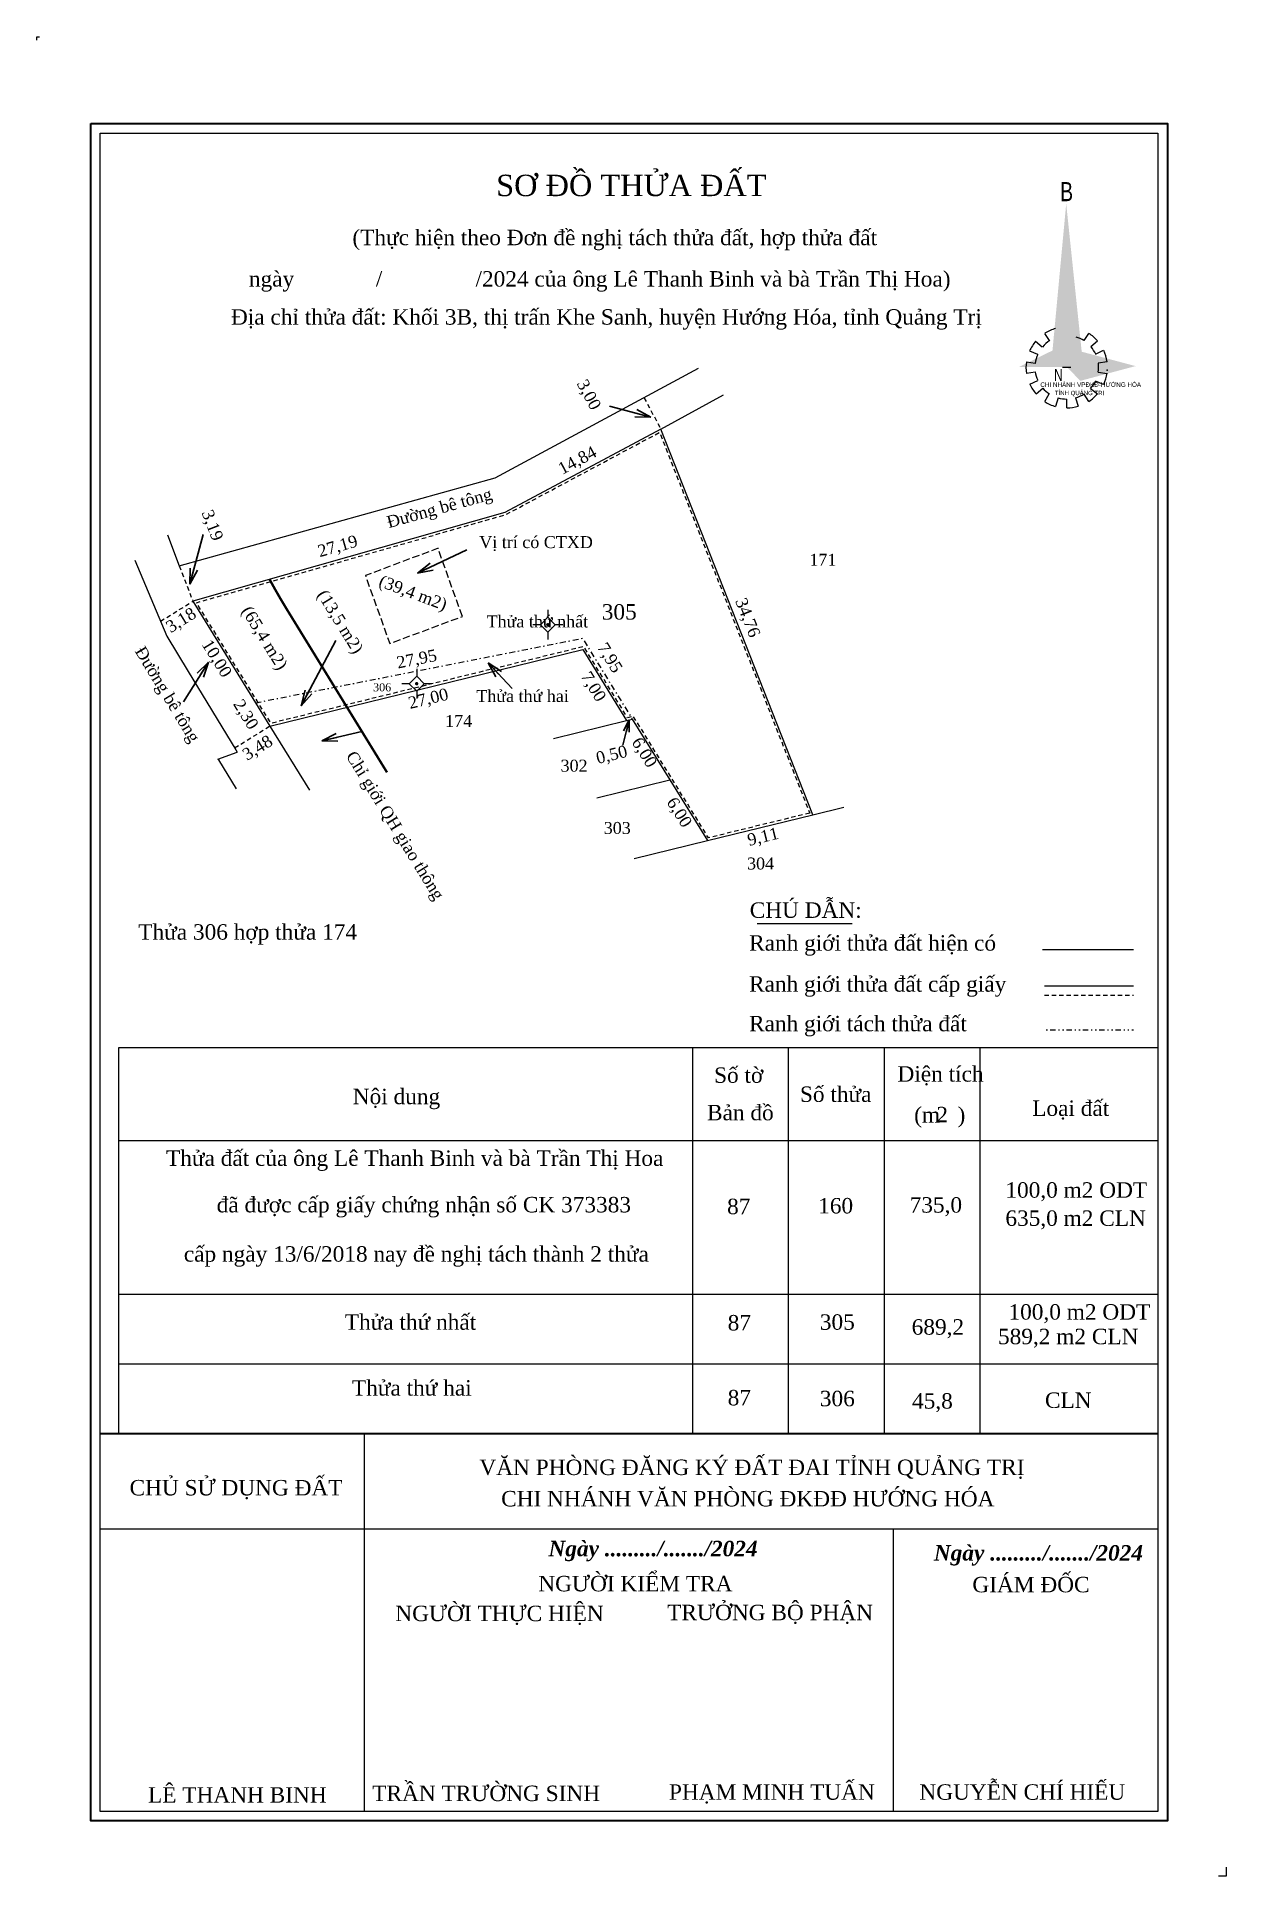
# Model space of a CAD drawing. Header units: metres. Extents: x 551517 to 551617, y 1837899 to 1838053.
import ezdxf
from ezdxf.enums import TextEntityAlignment as Align

# ---------------------------------------------------------------- set-up
doc = ezdxf.new("R2010")
doc.units = ezdxf.units.M
doc.header["$MEASUREMENT"] = 0
for name, pattern in [('DGN Style 2', [0.615368, 0.369221, -0.246147]), ('DGN Style 3', [0.861515, 0.615368, -0.246147]), ('DGN Style 4', [0.984588, 0.492294, -0.246147, 0, -0.246147]), ('DGN Style 6', [1.169198, 0, -0.246147, 0.430757, -0.246147, 0, -0.246147]), ('{Qui hoach}', [1.31, 0.01, -1.3])]:
    doc.linetypes.add(name, pattern=pattern)
for name, color, linetype, lineweight in [('Level 1', 7, 'Continuous', 0), ('Level 10', 7, 'Continuous', 0), ('Level 11', 7, 'Continuous', 0), ('Level 13', 7, 'Continuous', 0), ('Level 14', 7, 'Continuous', 0), ('Level 15', 7, 'Continuous', 0), ('Level 16', 7, 'Continuous', 0), ('Level 17', 7, 'Continuous', 0), ('Level 18', 7, 'Continuous', 0), ('Level 2', 7, 'Continuous', 0), ('Level 30', 7, 'Continuous', 0), ('Level 5', 7, 'Continuous', 0), ('Level 62', 7, 'Continuous', 0)]:
    doc.layers.add(name, color=color, linetype=linetype, lineweight=lineweight)
doc.styles.add('Style-Arial', font='arial.ttf')
doc.styles.add('Style-Times New Roman', font='times.ttf')
doc.styles.add('Style-Times New Roman IF', font='timesbi.ttf')
doc.dimstyles.get("Standard").update_dxf_attribs({"dimtxt": 0.18, "dimasz": 0.18, "dimexe": 0.18, "dimexo": 0.0625, "dimgap": 0.09, "dimtad": 0, "dimtih": 1, "dimtoh": 1, "dimdec": 4, "dimzin": 0, "dimdsep": 46, "dimtxsty": 'Standard', "dimcen": 0.09, "dimadec": 0, "dimazin": 0, "dimtfac": 1, "dimtdec": 4, "dimtofl": 0, "dimtmove": 0, "dimatfit": 3, "dimfxl": 1, "dimtolj": 1, "dimtzin": 0, "dimarcsym": 0})

# ---------------------------------------------------------------- blocks, each defined once
blk = doc.blocks.new('TerminatorOpen_0.5')
at = {"color": 0, "linetype": 'ByBlock', "lineweight": -2}
for q in [(-1, 0.25), (-1, 0), (-1, -0.25)]:
    blk.add_line((0, 0), q, dxfattribs=at)
blk = doc.blocks.new('CENTRD')
at = {"layer": 'Level 11', "linetype": 'Continuous', "lineweight": 0}
h = blk.add_hatch(color=1, dxfattribs=at)
edge = h.paths.add_edge_path()
edge.add_arc((0, 0), 1.5, 0, 360)
at = {"layer": 'Level 11', "color": 1, "linetype": 'Continuous', "lineweight": 0}
for p, q in [((0, 6.2), (-6.3, 0)), ((0, 12.5), (0, 6.2)), ((6.2, 0), (0, 6.2)), ((-6.3, 0), (-12.5, 0)), ((-6.3, 0), (0, -6.3)), ((0, -6.3), (6.2, 0)), ((0, -6.3), (0, -12.5)), ((12.5, 0), (6.2, 0))]:
    blk.add_line(p, q, dxfattribs=at)

msp = doc.modelspace()

# ---------------------------------------------------------------- linework, layer by layer
at = {"layer": 'Level 1', "color": 250, "linetype": 'Continuous', "lineweight": 0}
for p, q in [((551601.95, 1838027.73), (551601.56, 1838028.32)), ((551604.85, 1838027.73), (551605.25, 1838028.32)), ((551600.96, 1838026.57), (551600.3, 1838026.85)), ((551600.78, 1838027.68), (551601.34, 1838027.2)), ((551605.98, 1838027.68), (551605.42, 1838027.22)), ((551605.82, 1838026.6), (551606.48, 1838026.92)), ((551600.01, 1838025.95), (551600.74, 1838025.83)), ((551600.74, 1838025.1), (551600.01, 1838024.98)), ((551603.04, 1838025.51), (551603.74, 1838025.51)), ((551606.79, 1838025.95), (551606.04, 1838025.83)), ((551606.04, 1838025.1), (551606.79, 1838024.98)), ((551600.3, 1838024.08), (551600.96, 1838024.4)), ((551601.4, 1838023.71), (551600.83, 1838023.25)), ((551605.39, 1838023.71), (551605.98, 1838023.27)), ((551606.49, 1838024.06), (551605.8, 1838024.33)), ((551601.56, 1838022.63), (551601.93, 1838023.28)), ((551602.68, 1838022.93), (551602.46, 1838022.21)), ((551603.39, 1838022.1), (551603.39, 1838022.81)), ((551604.12, 1838022.93), (551604.34, 1838022.24)), ((551605.25, 1838022.63), (551604.85, 1838023.25))]:
    msp.add_line(p, q, dxfattribs=at)
at = {"layer": 'Level 1', "color": 254, "linetype": 'Continuous', "lineweight": 13, "flags": 128}
msp.add_lwpolyline([(551611.84, 1838045.92), (551521.54, 1838045.92), (551521.54, 1837903.64), (551611.84, 1837903.64), (551611.84, 1838045.92)], close=True, dxfattribs=at)
at = {"layer": 'Level 1', "color": 250, "linetype": 'Continuous', "lineweight": 0}
for centre, major_axis, start_param, end_param in [((551603.4, 1838025.49), (3.41, 0), 1.84956, 2.139009), ((551603.4, 1838025.49), (3.41, 0), 0.710562, 0.996872), ((551603.4, 1838025.49), (3.41, 0), 2.439582, 2.724002), ((551603.4, 1838025.49), (2.67, 0), 2.723685, 3.015158), ((551603.4, 1838025.49), (2.67, 0), 2.133735, 2.444963), ((551603.4, 1838025.49), (2.67, 0), 1.002709, 1.275562), ((551603.4, 1838025.49), (2.67, 0), 0.426784, 0.706465), ((551603.4, 1838025.49), (3.41, 0), 0.139051, 0.433933), ((551603.38, 1838025.44), (2.86, -1.86), 3.569886, 3.856919), ((551603.4, 1838025.49), (2.67, 0), 3.2823, 3.561051), ((551603.4, 1838025.49), (2.67, 0), 6.135584, 6.416185), ((551603.4, 1838025.49), (3.41, 0), 3.569886, 3.856919), ((551603.4, 1838025.49), (2.67, 0), 3.860776, 4.132583), ((551603.4, 1838025.49), (2.67, 0), 5.549695, 5.830716), ((551603.4, 1838025.49), (3.41, 0), 5.849798, 6.138396), ((551603.38, 1838025.47), (3.41, 0), 4.147091, 4.436593), ((551603.4, 1838025.49), (2.67, 0), 4.438547, 4.71314), ((551603.4, 1838025.49), (3.41, 0), 4.71301, 4.997611), ((551603.4, 1838025.49), (2.67, 0), 4.990871, 5.284602), ((551603.4, 1838025.49), (3.41, 0), 5.285614, 5.570855)]:
    msp.add_ellipse(centre, major_axis=major_axis, ratio=0.995001, start_param=start_param, end_param=end_param, dxfattribs=at)
msp.add_point((551606.79, 1838025.26), dxfattribs=at)
msp.add_point((551606.79, 1838025.26), dxfattribs=at)
for points in [[(551603.35, 1838039.21), (551603.39, 1838025.53), (551602.2, 1838026.9)], [(551599.41, 1838025.53), (551602.2, 1838026.9), (551603.39, 1838025.53)], [(551609.22, 1838025.58), (551603.39, 1838025.53), (551604.65, 1838026.8)]]:
    msp.add_solid(points, dxfattribs=at)
at = {"layer": 'Level 1', "color": 250, "linetype": 'Continuous', "lineweight": 0, "extrusion": (0, 0, -1)}
for points in [[(-551603.35, 1838039.21), (-551603.39, 1838025.53), (-551604.65, 1838026.8)], [(-551609.18, 1838025.6), (-551604.54, 1838024.36), (-551603.39, 1838025.53)]]:
    msp.add_solid(points, dxfattribs=at)
at = {"layer": 'Level 10', "color": 7, "linetype": 'Continuous', "lineweight": 0, "flags": 128}
for points in [[(551566.96, 1837996.01), (551570.11, 1837990.91), (551573.26, 1837985.82), (551582.11, 1837987.99), (551569.36, 1838020.32), (551556.26, 1838013.33), (551530.11, 1838005.88), (551535.36, 1837997.37)], [(551535.36, 1837997.37), (551536.57, 1837995.42), (551562.8, 1838001.85), (551566.47, 1837995.89), (551566.96, 1837996.01)]]:
    msp.add_lwpolyline(points, dxfattribs=at)
at = {"layer": 'Level 10', "color": 1, "linetype": 'DGN Style 4', "lineweight": 0, "flags": 128}
msp.add_lwpolyline([(551535.36, 1837997.37), (551562.78, 1838002.78), (551566.96, 1837996.01)], dxfattribs=at)
at = {"layer": 'Level 14', "color": 7, "linetype": 'DGN Style 3', "lineweight": 0, "flags": 128}
msp.add_lwpolyline([(551552.71, 1838004.61), (551550.67, 1838010.32), (551544.58, 1838008.04), (551546.62, 1838002.34), (551552.71, 1838004.61)], dxfattribs=at)
at = {"layer": 'Level 16', "color": 250, "linetype": 'Continuous', "lineweight": 0}
for p, q in [((551555.46, 1838016.23), (551572.5, 1838025.43)), ((551528.96, 1838008.86), (551555.46, 1838016.23)), ((551527.97, 1838011.46), (551528.96, 1838008.86)), ((551525.23, 1838009.34), (551527.92, 1838002.97)), ((551527.92, 1838002.97), (551529.72, 1838000)), ((551529.72, 1838000), (551533.71, 1837993.42)), ((551560.35, 1837994.39), (551566.47, 1837995.89)), ((551532.21, 1837992.64), (551533.82, 1837993.22)), ((551532.21, 1837992.64), (551532.25, 1837992.59)), ((551533.71, 1837993.42), (551533.82, 1837993.22)), ((551532.25, 1837992.59), (551533.73, 1837990.17)), ((551563.99, 1837989.41), (551570.11, 1837990.91)), ((551582.11, 1837987.99), (551584.69, 1837988.62)), ((551567.13, 1837984.32), (551573.26, 1837985.82))]:
    msp.add_line(p, q, dxfattribs=at)
at = {"layer": 'Level 16', "color": 250, "linetype": 'Continuous'}
for p, q in [((551569.36, 1838020.32), (551574.61, 1838023.18)), ((551536.57, 1837995.42), (551539.88, 1837990.05))]:
    msp.add_line(p, q, dxfattribs=at)
at = {"layer": 'Level 16', "color": 254, "linetype": 'Continuous', "lineweight": 0}
msp.add_line((551577.42, 1837978.87), (551585.4, 1837978.87), dxfattribs=at)
at = {"layer": 'Level 16', "color": 7, "linetype": 'DGN Style 2', "lineweight": 0, "flags": 128}
msp.add_lwpolyline([(551581.84, 1837988.13), (551573.35, 1837986.05), (551570.28, 1837991.02), (551567.05, 1837996.24), (551566.56, 1837996.12), (551562.89, 1838002.08), (551536.66, 1837995.65), (551530.41, 1838005.76), (551556.34, 1838013.14), (551569.25, 1838020.04), (551581.84, 1837988.13)], close=True, dxfattribs=at)
at = {"layer": 'Level 2', "color": 3, "linetype": 'Continuous', "lineweight": 0, "flags": 128}
for points in [[(551517.02, 1838052.93), (551517.02, 1838053.2), (551517.25, 1838053.2)], [(551616.77, 1837899.76), (551616.77, 1837899.01), (551616.11, 1837899.01)]]:
    msp.add_lwpolyline(points, dxfattribs=at)
at = {"layer": 'Level 30', "color": 5, "linetype": '{Qui hoach}', "lineweight": 0, "const_width": 0.2, "flags": 128}
msp.add_lwpolyline([(551546.39, 1837991.54), (551538, 1838005.19, -0.013968), (551536.54, 1838007.72)], format="xyb", dxfattribs=at)
at = {"layer": 'Level 5', "color": 3, "linetype": 'DGN Style 2', "lineweight": 0}
for p, q in [((551567.94, 1838022.96), (551569.35, 1838020.32)), ((551528.96, 1838008.86), (551530.11, 1838005.88)), ((551527.4, 1838004.21), (551530.11, 1838005.88)), ((551533.61, 1837993.59), (551536.57, 1837995.42))]:
    msp.add_line(p, q, dxfattribs=at)
at = {"layer": 'Level 62', "color": 218, "linetype": 'Continuous', "lineweight": 0}
for p, q in [((551601.36, 1837976.68), (551608.99, 1837976.68)), ((551601.52, 1837973.66), (551608.99, 1837973.66)), ((551572.05, 1837968.48), (551580.07, 1837968.48)), ((551572.05, 1837960.68), (551572.05, 1837968.48)), ((551580.07, 1837968.48), (551588.1, 1837968.48)), ((551580.07, 1837960.68), (551580.07, 1837968.48)), ((551588.1, 1837968.48), (551596.13, 1837968.48)), ((551588.1, 1837960.68), (551588.1, 1837968.48)), ((551596.13, 1837968.48), (551611.04, 1837968.48)), ((551596.13, 1837960.68), (551596.13, 1837968.48)), ((551523.9, 1837960.68), (551572.05, 1837960.68)), ((551523.9, 1837947.79), (551523.9, 1837960.68)), ((551572.05, 1837960.68), (551580.07, 1837960.68)), ((551572.05, 1837947.79), (551572.05, 1837960.68)), ((551580.07, 1837960.68), (551588.1, 1837960.68)), ((551580.07, 1837947.79), (551580.07, 1837960.68)), ((551588.1, 1837960.68), (551596.13, 1837960.68)), ((551588.1, 1837947.79), (551588.1, 1837960.68)), ((551596.13, 1837960.68), (551611.04, 1837960.68)), ((551596.13, 1837947.79), (551596.13, 1837960.68)), ((551523.9, 1837947.79), (551572.05, 1837947.79)), ((551523.9, 1837941.95), (551523.9, 1837947.79)), ((551572.05, 1837947.79), (551580.07, 1837947.79)), ((551572.05, 1837941.95), (551572.05, 1837947.79)), ((551580.07, 1837947.79), (551588.1, 1837947.79)), ((551580.07, 1837941.95), (551580.07, 1837947.79)), ((551588.1, 1837947.79), (551596.13, 1837947.79)), ((551588.1, 1837941.95), (551588.1, 1837947.79)), ((551596.13, 1837947.79), (551611.04, 1837947.79)), ((551596.13, 1837941.95), (551596.13, 1837947.79)), ((551523.9, 1837941.95), (551572.05, 1837941.95)), ((551523.9, 1837936.11), (551523.9, 1837941.95)), ((551572.05, 1837941.95), (551580.07, 1837941.95)), ((551572.05, 1837936.11), (551572.05, 1837941.95)), ((551580.07, 1837941.95), (551588.1, 1837941.95)), ((551580.07, 1837936.11), (551580.07, 1837941.95)), ((551588.1, 1837941.95), (551596.13, 1837941.95)), ((551588.1, 1837936.11), (551588.1, 1837941.95)), ((551596.13, 1837941.95), (551611.04, 1837941.95)), ((551596.13, 1837936.11), (551596.13, 1837941.95)), ((551544.51, 1837928.14), (551544.51, 1837936.11)), ((551521.53, 1837903.64), (551521.53, 1837935.33)), ((551522.34, 1837928.14), (551522.34, 1837928.15)), ((551522.34, 1837928.14), (551544.51, 1837928.14)), ((551522.34, 1837904.45), (551522.34, 1837928.14)), ((551544.51, 1837928.14), (551588.86, 1837928.14)), ((551544.51, 1837904.45), (551544.51, 1837928.14)), ((551588.86, 1837928.14), (551588.86, 1837928.15)), ((551588.86, 1837928.14), (551611.04, 1837928.14)), ((551588.86, 1837904.45), (551588.86, 1837928.14))]:
    msp.add_line(p, q, dxfattribs=at)
at = {"layer": 'Level 62', "color": 218, "linetype": 'DGN Style 2', "lineweight": 0}
msp.add_line((551601.52, 1837972.86), (551608.99, 1837972.86), dxfattribs=at)
at = {"layer": 'Level 62', "color": 218, "linetype": 'DGN Style 6', "lineweight": 0}
msp.add_line((551601.67, 1837969.96), (551608.99, 1837969.96), dxfattribs=at)
at = {"layer": 'Level 62', "color": 218, "linetype": 'Continuous', "lineweight": 30}
msp.add_line((551522.34, 1837936.11), (551611.04, 1837936.11), dxfattribs=at)
at = {"layer": 'Level 62', "color": 218, "linetype": 'Continuous', "lineweight": 30, "flags": 128}
msp.add_lwpolyline([(551521.54, 1838045.92), (551611.84, 1838045.92), (551611.84, 1837903.64), (551521.54, 1837903.64), (551521.54, 1838045.92)], close=True, dxfattribs=at)
at = {"layer": 'Level 62', "color": 218, "linetype": 'Continuous', "lineweight": 0, "flags": 128}
for points in [[(551611.04, 1837936.11), (551611.04, 1837904.44), (551522.34, 1837904.44), (551522.34, 1838045.12), (551611.04, 1838045.12), (551611.04, 1837936.11)], [(551523.9, 1837960.68), (551523.9, 1837968.48), (551572.05, 1837968.48)]]:
    msp.add_lwpolyline(points, dxfattribs=at)

# ---------------------------------------------------------------- block references
at = {"layer": 'Level 11', "color": 1, "linetype": 'Continuous', "lineweight": 0, "xscale": 0.1, "yscale": 0.1, "zscale": 0.1}
for p in [(551559.88, 1838003.92), (551548.88, 1837998.97)]:
    msp.add_blockref('CENTRD', p, dxfattribs=at)

# ---------------------------------------------------------------- texts
at = {"layer": 'Level 1', "color": 250, "linetype": 'Continuous', "lineweight": 0, "style": 'Style-Arial'}
for s, height, width, p in [('B', 1.6, 0.721224, (551602.85, 1838039.42)), ('N', 1, 0.705454, (551602.34, 1838024.34)), ('CHI NHÁNH VPĐKĐ-HƯỚNG HÓA', 0.3794, 0.958043, (551601.18, 1838023.85))]:
    msp.add_text(s, height=height, dxfattribs=dict(at, width=width)).set_placement(p)
msp.add_text('TỈNH QUẢNG TRỊ', height=0.3626, dxfattribs=at).set_placement((551602.4, 1838023.16))
at = {"layer": 'Level 1', "color": 7, "linetype": '{Qui hoach}', "lineweight": 0, "style": 'Style-Times New Roman'}
for s, p in [('(13,5 m2)', (551540.5, 1838006.45)), ('(65,4 m2)', (551534.15, 1838005.09)), ('Chỉ giới QH giao thông', (551542.91, 1837992.93))]:
    msp.add_text(s, height=1, rotation=301.5966, dxfattribs=at).set_placement(p)
at = {"layer": 'Level 13', "color": 7, "linetype": 'Continuous', "lineweight": 0, "style": 'Style-Times New Roman'}
for s, p in [('Vị trí có CTXD', (551558.89, 1838010.84)), ('171', (551582.94, 1838009.36)), ('Thửa thứ nhất', (551559, 1838004.19)), ('Thửa thứ hai', (551557.76, 1837997.94)), ('174', (551552.4, 1837995.85)), ('302', (551562.08, 1837992.1)), ('303', (551565.7, 1837986.88)), ('304', (551577.72, 1837983.9))]:
    msp.add_text(s, height=1, dxfattribs=at).set_placement(p, align=Align.MIDDLE_CENTER)
msp.add_text('(39,4 m2)', height=1, rotation=339.4145, dxfattribs=at).set_placement((551548.58, 1838006.6), align=Align.MIDDLE_CENTER)
at = {"layer": 'Level 15', "color": 3, "linetype": 'Continuous', "lineweight": 0, "style": 'Style-Times New Roman'}
for s, height, p in [('305', 1.294, (551564.4, 1838005.64)), ('306', 0.673, (551545.22, 1837999.01))]:
    msp.add_text(s, height=height, dxfattribs=at).set_placement(p, align=Align.TOP_LEFT)
at = {"layer": 'Level 17', "color": 5, "linetype": 'Continuous', "lineweight": 0, "style": 'Style-Times New Roman'}
for s, rotation, p in [('14,84', 28.0903, (551562.34, 1838017.71)), ('27,19', 15.8907, (551542.25, 1838010.52)), ('34,76', 291.5293, (551576.66, 1838004.52)), ('10,00', 301.7057, (551532.13, 1838001.1)), ('7,95', 301.7012, (551565.1, 1838001.16)), ('27,95', 11.1447, (551548.88, 1838001.06)), ('7,00', 301.6236, (551563.72, 1837998.74)), ('2,30', 301.7072, (551534.57, 1837996.41)), ('27,00', 13.7738, (551549.85, 1837997.74)), ('6,00', 301.7014, (551567.99, 1837993.22)), ('0,50', 13.7608, (551565.23, 1837993.04)), ('6,00', 301.7517, (551570.92, 1837988.2)), ('9,11', 13.7649, (551577.92, 1837986.17))]:
    msp.add_text(s, height=1, rotation=rotation, dxfattribs=at).set_placement(p, align=Align.MIDDLE_CENTER)
at = {"layer": 'Level 18', "color": 3, "linetype": 'Continuous', "lineweight": 0, "style": 'Style-Times New Roman'}
msp.add_text('Thửa 306 hợp thửa 174', height=1.294, dxfattribs=at).set_placement((551525.53, 1837978.81), align=Align.TOP_LEFT)
at = {"layer": 'Level 5', "color": 3, "linetype": '{Qui hoach}', "lineweight": 0, "style": 'Style-Times New Roman'}
for s, rotation, p in [('3,00', 298.2563, (551563.34, 1838023.21)), ('3,19', 291.056, (551531.77, 1838012.26)), ('3,18', 31.706, (551529.11, 1838004.32)), ('3,48', 31.706, (551535.52, 1837993.62))]:
    msp.add_text(s, height=1, rotation=rotation, dxfattribs=at).set_placement(p, align=Align.MIDDLE_CENTER)
at = {"layer": 'Level 5', "color": 3, "linetype": 'DGN Style 2', "lineweight": 0, "style": 'Style-Times New Roman'}
for rotation, p in [(15.542, (551546.54, 1838012.01)), (301.2184, (551525.21, 1838001.71))]:
    msp.add_text('Đường bê tông', height=1, rotation=rotation, dxfattribs=at).set_placement(p)
at = {"layer": 'Level 62', "color": 218, "linetype": 'Continuous', "lineweight": 0, "style": 'Style-Times New Roman'}
msp.add_text('SƠ ĐỒ THỬA ĐẤT', height=1.7958, dxfattribs=at).set_placement((551566.88, 1838040.74), align=Align.MIDDLE_CENTER)
at = {"layer": 'Level 62', "color": 218, "linetype": 'Continuous', "lineweight": 0}
for s, style, p in [('(Thực hiện theo Đơn đề nghị tách thửa đất, hợp thửa đất', 'Style-Times New Roman', (551565.49, 1838035.73)), ('ngày              /                /2024 của ông Lê Thanh Binh và bà Trần Thị Hoa)', 'Style-Times New Roman', (551564.23, 1838032.26)), ('Địa chỉ thửa đất: Khối 3B, thị trấn Khe Sanh, huyện Hướng Hóa, tỉnh Quảng Trị', 'Style-Times New Roman', (551564.79, 1838029.07)), ('Ngày ........./......./2024', 'Style-Times New Roman IF', (551568.7, 1837925.83)), ('Ngày ........./......./2024', 'Style-Times New Roman IF', (551601.02, 1837925.47))]:
    msp.add_text(s, height=1.294, dxfattribs=dict(at, style=style)).set_placement(p, align=Align.CENTER)
at = {"layer": 'Level 62', "color": 218, "linetype": 'Continuous', "lineweight": 0, "style": 'Style-Times New Roman'}
for s, height, p in [('CHÚ DẪN:', 1.294, (551576.81, 1837980.64)), ('Ranh giới thửa đất hiện có', 1.294, (551576.76, 1837977.89)), ('Ranh giới thửa đất cấp giấy', 1.294, (551576.75, 1837974.45)), ('Ranh giới tách thửa đất', 1.294, (551576.75, 1837971.13)), ('Số tờ', 1.294, (551573.82, 1837966.81)), ('Diện tích', 1.294, (551589.2, 1837966.91)), ('Nội dung', 1.294, (551543.52, 1837965.02)), ('Số thửa', 1.294, (551581.02, 1837965.21)), ('Bản đồ', 1.294, (551573.23, 1837963.67)), ('(m   )', 1.294, (551590.6, 1837963.48)), ('2', 1.29, (551592.46, 1837963.5)), ('Loại đất', 1.294, (551600.5, 1837964.04)), ('Thửa đất của ông Lê Thanh Binh và bà Trần Thị Hoa', 1.294, (551527.86, 1837959.85)), ('100,0 m2 ODT', 1.294, (551598.25, 1837957.18)), (' đã được cấp giấy chứng nhận số CK 373383', 1.294, (551531.62, 1837955.95)), ('87', 1.294, (551574.91, 1837955.8)), ('160', 1.294, (551582.55, 1837955.86)), ('735,0', 1.294, (551590.22, 1837955.93)), ('635,0 m2 CLN', 1.294, (551598.25, 1837954.82)), ('cấp ngày 13/6/2018 nay đề nghị tách thành 2 thửa', 1.294, (551529.35, 1837951.82)), ('100,0 m2 ODT', 1.294, (551598.51, 1837946.96)), ('Thửa thứ nhất', 1.294, (551542.85, 1837946.11)), ('87', 1.294, (551574.96, 1837946.05)), ('305', 1.294, (551582.69, 1837946.11)), ('689,2', 1.294, (551590.39, 1837945.7)), ('589,2 m2 CLN', 1.294, (551597.63, 1837944.9)), ('Thửa thứ hai', 1.294, (551543.45, 1837940.59)), ('87', 1.294, (551574.96, 1837939.77)), ('306', 1.294, (551582.69, 1837939.7)), ('45,8', 1.294, (551590.42, 1837939.5))]:
    msp.add_text(s, height=height, dxfattribs=at).set_placement(p, align=Align.TOP_LEFT)
for s, p in [('VĂN PHÒNG ĐĂNG KÝ ĐẤT ĐAI TỈNH QUẢNG TRỊ', (551599.85, 1837932.64)), ('CHỦ SỬ DỤNG ĐẤT', (551542.66, 1837930.93)), ('CHI NHÁNH VĂN PHÒNG ĐKĐĐ HƯỚNG HÓA', (551597.33, 1837930.01)), ('NGƯỜI KIỂM TRA', (551575.36, 1837922.89)), ('GIÁM ĐỐC', (551605.31, 1837922.81)), ('NGƯỜI THỰC HIỆN', (551564.56, 1837920.39)), ('TRƯỞNG BỘ PHẬN', (551587.15, 1837920.47)), ('LÊ THANH BINH', (551541.33, 1837905.18)), ('TRẦN TRƯỜNG SINH', (551564.26, 1837905.31)), ('PHẠM MINH TUẤN', (551587.3, 1837905.42)), ('NGUYỄN CHÍ HIẾU', (551608.3, 1837905.42))]:
    msp.add_text(s, height=1.294, dxfattribs=at).set_placement(p, align=Align.RIGHT)
at = {"layer": 'Level 62', "color": 218, "linetype": 'Continuous', "lineweight": 0, "insert": (551601.57, 1837939.56), "char_height": 1.294, "attachment_point": 1, "line_spacing_factor": 0.6, "style": 'Style-Times New Roman'}
msp.add_mtext('CLN', dxfattribs=at)

# ---------------------------------------------------------------- leaders
at = {"layer": 'Level 16', "color": 7, "linetype": 'Continuous', "lineweight": 0}
for points, override in [([(551568.52, 1838021.32), (551565.05, 1838022.24)], {"dimtxt": 1.3, "dimasz": 1.3, "dimgap": 0.65, "dimtad": 1, "dimtxsty": 'Style-Times New Roman', "dimldrblk": 'TerminatorOpen_0.5'}), ([(551529.86, 1838007.32), (551530.97, 1838011.47)], {"dimtxt": 1.3, "dimasz": 1.3, "dimgap": 0.65, "dimtad": 1, "dimtxsty": 'Style-Times New Roman', "dimldrblk": 'TerminatorOpen_0.5'}), ([(551548.96, 1838008.23), (551553.09, 1838010.18)], {"dimtxt": 1.3, "dimasz": 1.3, "dimgap": 0.65, "dimtad": 1, "dimtxsty": 'Style-Times New Roman', "dimldrblk": 'TerminatorOpen_0.5'}), ([(551539.19, 1837997.13), (551542.1, 1838002.6)], {"dimtxt": 1.3, "dimasz": 1.3, "dimgap": 0.65, "dimtad": 1, "dimtxsty": 'Style-Times New Roman', "dimldrblk": 'TerminatorOpen_0.5'}), ([(551531.43, 1838000.79), (551529.31, 1837997.46)], {"dimtxt": 1.3, "dimasz": 1.3, "dimgap": 0.65, "dimtad": 1, "dimtxsty": 'Style-Times New Roman', "dimldrblk": 'TerminatorOpen_0.5'}), ([(551554.86, 1838000.71), (551556.89, 1837998.56)], {"dimtxt": 1.3, "dimasz": 1.3, "dimgap": 0.65, "dimtad": 1, "dimtxsty": 'Style-Times New Roman', "dimldrblk": 'TerminatorOpen_0.5'}), ([(551566.71, 1837995.94), (551566.18, 1837993.81)], {"dimtxt": 1, "dimasz": 1, "dimgap": 0.5, "dimtad": 1, "dimtxsty": 'Style-Times New Roman', "dimldrblk": 'TerminatorOpen_0.5'}), ([(551540.92, 1837994.18), (551544.29, 1837994.96)], {"dimtxt": 1.3, "dimasz": 1.3, "dimgap": 0.65, "dimtad": 1, "dimtxsty": 'Style-Times New Roman', "dimldrblk": 'TerminatorOpen_0.5'})]:
    msp.add_leader(points, dimstyle='Standard', override=override, dxfattribs=at)

doc.saveas('drawing.dxf')
